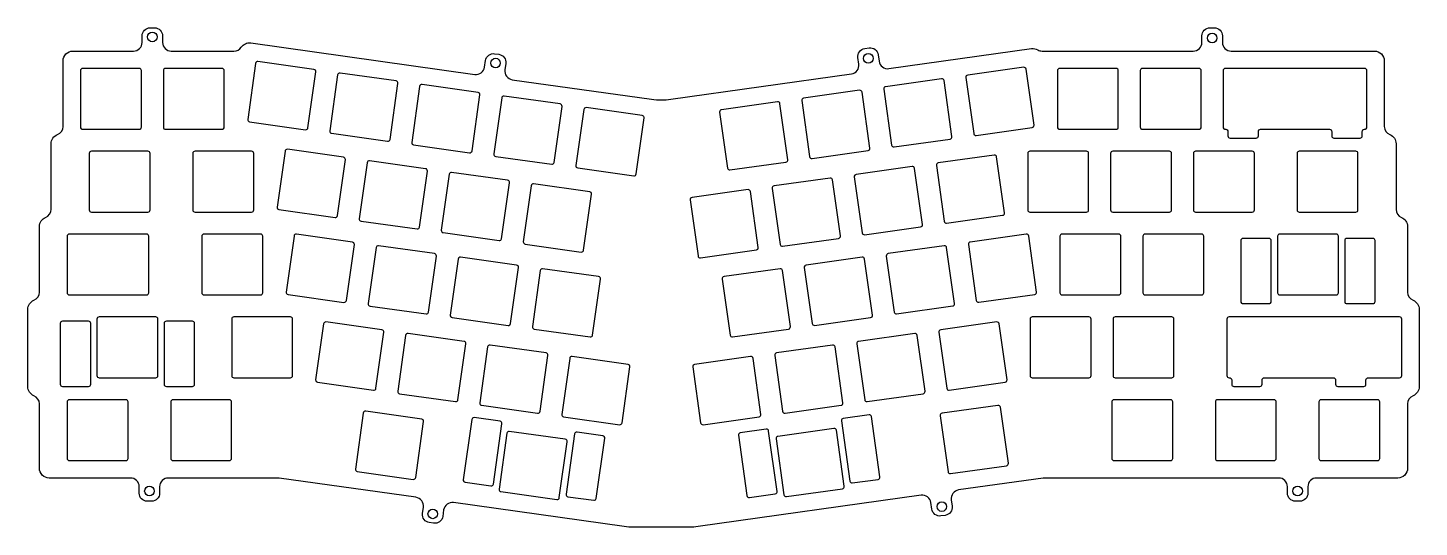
# Model space of a CAD drawing. Header units: millimetres. Extents: x -234 to 86, y -11 to 104.
import ezdxf

# ---------------------------------------------------------------- set-up
doc = ezdxf.new("R2010")
doc.units = ezdxf.units.MM
doc.layers.get('0').update_dxf_attribs({"linetype": 'CONTINUOUS'})

msp = doc.modelspace()

# ---------------------------------------------------------------- linework, layer by layer
for points in [[(-225.62, 80.87), (-225.62, 95.95, -0.414214), (-223.37, 98.2), (-209.44, 98.2, 0.414214), (-207.44, 100.2), (-207.44, 101.7, -0.414214), (-205.59, 103.55), (-204.59, 103.55, -0.414214), (-202.74, 101.7), (-202.74, 100.2, 0.414214), (-200.74, 98.2), (-186.33, 98.2, 0.250549), (-184.67, 99.09, -0.28799), (-182.48, 100.07), (-130.96, 92.83, 0.414214), (-128.7, 94.53), (-128.49, 96.01, -0.414214), (-126.41, 97.59), (-125.42, 97.45, -0.414214), (-123.84, 95.36), (-124.05, 93.88, 0.414214), (-122.35, 91.62), (-90.33, 87.12, 0.069927), (-85.87, 87.12), (-44.38, 92.95, 0.414214), (-42.68, 95.21), (-42.89, 96.69, -0.414214), (-41.31, 98.78), (-40.32, 98.92, -0.414214), (-38.23, 97.35), (-38.03, 95.86, 0.414214), (-35.77, 94.16), (-3, 98.76, -0.169141), (-1.55, 98.47, 0.133432), (-0.54, 98.2), (34.2, 98.2, 0.414214), (36.2, 100.2), (36.2, 101.7, -0.414214), (38.05, 103.55), (39.05, 103.55, -0.414214), (40.9, 101.7), (40.9, 100.2, 0.414214), (42.9, 98.2), (75.87, 98.2, -0.414214), (78.12, 95.95), (78.12, 80.86, 0.308869), (79.4, 79, -0.308869), (80.83, 76.9), (80.83, 61.79, 0.304877), (82.07, 59.93, -0.304877), (83.47, 57.85), (83.47, 42.74, 0.306026), (84.73, 40.89, -0.306026), (86.14, 38.8), (86.14, 20.99, -0.306026), (84.73, 18.91, 0.306026), (83.47, 17.05), (83.47, 2.25, -0.414214), (81.22, 0), (62.54, 0, 0.414214), (60.54, -2), (60.54, -3.5, -0.414214), (58.69, -5.35), (57.69, -5.35, -0.414214), (55.84, -3.5), (55.84, -2, 0.414214), (53.84, 0), (0, 0, 0.034921), (-0.28, -0.02), (-19.74, -2.75, 0.414214), (-21.44, -5.01), (-21.24, -6.5, -0.414214), (-22.81, -8.59), (-23.8, -8.73, -0.414214), (-25.89, -7.15), (-26.1, -5.67, 0.414214), (-28.36, -3.97), (-79.6, -11.17, -0.034921), (-81.69, -11.31), (-94.51, -11.31, -0.034921), (-96.6, -11.17), (-135.87, -5.65, 0.414214), (-138.13, -7.35), (-138.34, -8.84, -0.414214), (-140.43, -10.41), (-141.42, -10.27, -0.414214), (-142.99, -8.18), (-142.78, -6.7, 0.414214), (-144.49, -4.44), (-175.92, -0.02, 0.034921), (-176.2, 0), (-201.42, 0, 0.414214), (-203.42, -2), (-203.42, -3.5, -0.414214), (-205.27, -5.35), (-206.27, -5.35, -0.414214), (-208.12, -3.5), (-208.12, -2, 0.414214), (-210.12, 0), (-228.81, 0, -0.414214), (-231.06, 2.25), (-231.06, 17.05, 0.305977), (-232.31, 18.91, -0.305977), (-233.72, 20.99), (-233.72, 38.8, -0.305977), (-232.31, 40.89, 0.305977), (-231.06, 42.74), (-231.06, 57.85, -0.30848), (-229.63, 59.94, 0.30848), (-228.36, 61.81), (-228.36, 76.9, -0.311683), (-226.91, 79, 0.311683)], [(-208.12, 80.2, 0.414214), (-207.62, 80.7), (-207.62, 93.7, 0.414214), (-208.12, 94.2), (-221.12, 94.2, 0.414214), (-221.62, 93.7), (-221.62, 80.7, 0.414214), (-221.12, 80.2)], [(-189.07, 94.2), (-202.07, 94.2, 0.414214), (-202.57, 93.7), (-202.57, 80.7, 0.414214), (-202.07, 80.2), (-189.07, 80.2, 0.414214), (-188.57, 80.7), (-188.57, 93.7, 0.414214)], [(-169.88, 80.12, 0.414214), (-169.32, 80.55), (-167.51, 93.42, 0.414214), (-167.94, 93.98), (-180.81, 95.79, 0.414214), (-181.37, 95.37), (-183.18, 82.49, 0.414214), (-182.76, 81.93)], [(-163.89, 79.28), (-151.02, 77.47, 0.414214), (-150.46, 77.89), (-148.65, 90.77, 0.414214), (-149.07, 91.33), (-161.95, 93.14, 0.414214), (-162.51, 92.72), (-164.32, 79.84, 0.414214)], [(-4.22, 94.05, 0.414214), (-4.78, 94.47), (-17.66, 92.66, 0.414214), (-18.08, 92.1), (-16.27, 79.23, 0.414214), (-15.71, 78.8), (-2.84, 80.61, 0.414214), (-2.41, 81.17)], [(2.97, 93.7), (2.97, 80.7, 0.414214), (3.47, 80.2), (16.47, 80.2, 0.414214), (16.97, 80.7), (16.97, 93.7, 0.414214), (16.47, 94.2), (3.47, 94.2, 0.414214)], [(35.52, 94.2), (22.52, 94.2, 0.414214), (22.02, 93.7), (22.02, 80.7, 0.414214), (22.52, 80.2), (35.52, 80.2, 0.414214), (36.02, 80.7), (36.02, 93.7, 0.414214)], [(66.54, 78.2), (72.54, 78.2, 0.414214), (73.04, 78.7), (73.04, 79.7, -0.414214), (73.54, 80.2), (73.62, 80.2, 0.414214), (74.12, 80.7), (74.12, 93.7, 0.414214), (73.62, 94.2), (41.57, 94.2, 0.414214), (41.07, 93.7), (41.07, 80.7, 0.414214), (41.57, 80.2), (41.66, 80.2, -0.414214), (42.16, 79.7), (42.16, 78.7, 0.414214), (42.66, 78.2), (48.66, 78.2, 0.414214), (49.16, 78.7), (49.16, 79.7, -0.414214), (49.66, 80.2), (65.54, 80.2, -0.414214), (66.04, 79.7), (66.04, 78.7, 0.414214)], [(-130.21, 88.68), (-143.08, 90.49, 0.414214), (-143.65, 90.07), (-145.45, 77.19, 0.414214), (-145.03, 76.63), (-132.16, 74.82, 0.414214), (-131.59, 75.24), (-129.78, 88.12, 0.414214)], [(-36.52, 90.01, 0.414214), (-36.95, 89.45), (-35.14, 76.57, 0.414214), (-34.57, 76.15), (-21.7, 77.96, 0.414214), (-21.28, 78.52), (-23.08, 91.4, 0.414214), (-23.65, 91.82)], [(-126.59, 74.54, 0.414214), (-126.16, 73.98), (-113.29, 72.17, 0.414214), (-112.73, 72.59), (-110.92, 85.47, 0.414214), (-111.34, 86.03), (-124.22, 87.84, 0.414214), (-124.78, 87.41)], [(-59, 73.22), (-60.81, 86.09, 0.414214), (-61.38, 86.52), (-74.25, 84.71, 0.414214), (-74.68, 84.15), (-72.87, 71.27, 0.414214), (-72.3, 70.85), (-59.43, 72.66, 0.414214)], [(-40.57, 75.31, 0.414214), (-40.14, 75.87), (-41.95, 88.74, 0.414214), (-42.51, 89.17), (-55.39, 87.36, 0.414214), (-55.81, 86.8), (-54, 73.92, 0.414214), (-53.44, 73.5)], [(-107.3, 71.32), (-94.43, 69.52, 0.414214), (-93.86, 69.94), (-92.05, 82.81, 0.414214), (-92.48, 83.38), (-105.35, 85.19, 0.414214), (-105.92, 84.76), (-107.73, 71.89, 0.414214)], [(-205.6, 74.65, 0.414214), (-206.1, 75.15), (-219.1, 75.15, 0.414214), (-219.6, 74.65), (-219.6, 61.65, 0.414214), (-219.1, 61.15), (-206.1, 61.15, 0.414214), (-205.6, 61.65)], [(-195.29, 61.15), (-182.29, 61.15, 0.414214), (-181.79, 61.65), (-181.79, 74.65, 0.414214), (-182.29, 75.15), (-195.29, 75.15, 0.414214), (-195.79, 74.65), (-195.79, 61.65, 0.414214)], [(-176.4, 62.3, 0.414214), (-175.98, 61.74), (-163.1, 59.93, 0.414214), (-162.54, 60.36), (-160.73, 73.23, 0.414214), (-161.16, 73.79), (-174.03, 75.6, 0.414214), (-174.59, 75.18)], [(-24.86, 71.91), (-23.06, 59.04, 0.414214), (-22.49, 58.61), (-9.62, 60.42, 0.414214), (-9.19, 60.98), (-11, 73.86, 0.414214), (-11.57, 74.28), (-24.44, 72.47, 0.414214)], [(-3.85, 61.65, 0.414214), (-3.35, 61.15), (9.65, 61.15, 0.414214), (10.15, 61.65), (10.15, 74.65, 0.414214), (9.65, 75.15), (-3.35, 75.15, 0.414214), (-3.85, 74.65)], [(29.2, 61.65), (29.2, 74.65, 0.414214), (28.7, 75.15), (15.7, 75.15, 0.414214), (15.2, 74.65), (15.2, 61.65, 0.414214), (15.7, 61.15), (28.7, 61.15, 0.414214)], [(34.75, 75.15, 0.414214), (34.25, 74.65), (34.25, 61.65, 0.414214), (34.75, 61.15), (47.75, 61.15, 0.414214), (48.25, 61.65), (48.25, 74.65, 0.414214), (47.75, 75.15)], [(71.57, 61.15, 0.414214), (72.07, 61.65), (72.07, 74.65, 0.414214), (71.57, 75.15), (58.57, 75.15, 0.414214), (58.07, 74.65), (58.07, 61.65, 0.414214), (58.57, 61.15)], [(-157.54, 59.65, 0.414214), (-157.11, 59.09), (-144.24, 57.28, 0.414214), (-143.67, 57.7), (-141.87, 70.58, 0.414214), (-142.29, 71.14), (-155.16, 72.95, 0.414214), (-155.73, 72.53)], [(-29.87, 71.21, 0.414214), (-30.43, 71.63), (-43.3, 69.82, 0.414214), (-43.73, 69.26), (-41.92, 56.38, 0.414214), (-41.36, 55.96), (-28.48, 57.77, 0.414214), (-28.06, 58.33)], [(-138.67, 57, 0.414214), (-138.25, 56.44), (-125.37, 54.63, 0.414214), (-124.81, 55.05), (-123, 67.93, 0.414214), (-123.43, 68.49), (-136.3, 70.3, 0.414214), (-136.86, 69.88)], [(-104.56, 65.84), (-117.44, 67.65, 0.414214), (-118, 67.22), (-119.81, 54.35, 0.414214), (-119.38, 53.79), (-106.51, 51.98, 0.414214), (-105.95, 52.4), (-104.14, 65.28, 0.414214)], [(-62.59, 66.61), (-60.78, 53.73, 0.414214), (-60.22, 53.31), (-47.35, 55.12, 0.414214), (-46.92, 55.68), (-48.73, 68.55, 0.414214), (-49.29, 68.98), (-62.17, 67.17, 0.414214)], [(-79.08, 50.66), (-66.21, 52.47, 0.414214), (-65.79, 53.03), (-67.59, 65.9, 0.414214), (-68.16, 66.33), (-81.03, 64.52, 0.414214), (-81.46, 63.96), (-79.65, 51.08, 0.414214)], [(-224.18, 56.1, 0.414214), (-224.68, 55.6), (-224.68, 42.6, 0.414214), (-224.18, 42.1), (-206.42, 42.1, 0.414214), (-205.92, 42.6), (-205.92, 55.6, 0.414214), (-206.42, 56.1)], [(-179.72, 55.6, 0.414214), (-180.22, 56.1), (-193.22, 56.1, 0.414214), (-193.72, 55.6), (-193.72, 42.6, 0.414214), (-193.22, 42.1), (-180.22, 42.1, 0.414214), (-179.72, 42.6)], [(-159.09, 54.27), (-171.96, 56.08, 0.414214), (-172.53, 55.65), (-174.34, 42.78, 0.414214), (-173.91, 42.21), (-161.04, 40.4, 0.414214), (-160.47, 40.83), (-158.66, 53.7, 0.414214)], [(-15.12, 40.41), (-2.25, 42.22, 0.414214), (-1.82, 42.78), (-3.63, 55.66, 0.414214), (-4.2, 56.08), (-17.07, 54.27, 0.414214), (-17.5, 53.71), (-15.69, 40.83, 0.414214)], [(17.06, 56.1), (4.06, 56.1, 0.414214), (3.56, 55.6), (3.56, 42.6, 0.414214), (4.06, 42.1), (17.06, 42.1, 0.414214), (17.56, 42.6), (17.56, 55.6, 0.414214)], [(36.61, 55.6, 0.414214), (36.11, 56.1), (23.11, 56.1, 0.414214), (22.61, 55.6), (22.61, 42.6, 0.414214), (23.11, 42.1), (36.11, 42.1, 0.414214), (36.61, 42.6)], [(45.13, 54.6), (45.13, 40.6, 0.414214), (45.63, 40.1), (51.63, 40.1, 0.414214), (52.13, 40.6), (52.13, 54.6, 0.414214), (51.63, 55.1), (45.63, 55.1, 0.414214)], [(54.07, 42.1), (67.07, 42.1, 0.414214), (67.57, 42.6), (67.57, 55.6, 0.414214), (67.07, 56.1), (54.07, 56.1, 0.414214), (53.57, 55.6), (53.57, 42.6, 0.414214)], [(75.51, 55.1), (69.51, 55.1, 0.414214), (69.01, 54.6), (69.01, 40.6, 0.414214), (69.51, 40.1), (75.51, 40.1, 0.414214), (76.01, 40.6), (76.01, 54.6, 0.414214)], [(-141.61, 38.18), (-139.8, 51.05, 0.414214), (-140.23, 51.62), (-153.1, 53.42, 0.414214), (-153.66, 53), (-155.47, 40.13, 0.414214), (-155.05, 39.56), (-142.17, 37.75, 0.414214)], [(-20.69, 40.13), (-22.5, 53, 0.414214), (-23.06, 53.43), (-35.94, 51.62, 0.414214), (-36.36, 51.06), (-34.55, 38.18, 0.414214), (-33.99, 37.76), (-21.11, 39.57, 0.414214)], [(-134.23, 50.77, 0.414214), (-134.8, 50.35), (-136.61, 37.47, 0.414214), (-136.18, 36.91), (-123.31, 35.1, 0.414214), (-122.74, 35.53), (-120.94, 48.4, 0.414214), (-121.36, 48.96)], [(-102.07, 45.75, 0.414214), (-102.5, 46.31), (-115.37, 48.12, 0.414214), (-115.93, 47.7), (-117.74, 34.82, 0.414214), (-117.32, 34.26), (-104.45, 32.45, 0.414214), (-103.88, 32.87)], [(-60.79, 48.13), (-73.67, 46.32, 0.414214), (-74.09, 45.75), (-72.28, 32.88, 0.414214), (-71.72, 32.45), (-58.84, 34.26, 0.414214), (-58.42, 34.83), (-60.23, 47.7, 0.414214)], [(-55.23, 48.4), (-53.42, 35.53, 0.414214), (-52.85, 35.11), (-39.98, 36.91, 0.414214), (-39.55, 37.48), (-41.36, 50.35, 0.414214), (-41.93, 50.78), (-54.8, 48.97, 0.414214)], [(-226.26, 21.55, 0.414214), (-225.76, 21.05), (-219.76, 21.05, 0.414214), (-219.26, 21.55), (-219.26, 35.55, 0.414214), (-219.76, 36.05), (-225.76, 36.05, 0.414214), (-226.26, 35.55)], [(-217.32, 37.05, 0.414214), (-217.82, 36.55), (-217.82, 23.55, 0.414214), (-217.32, 23.05), (-204.32, 23.05, 0.414214), (-203.82, 23.55), (-203.82, 36.55, 0.414214), (-204.32, 37.05)], [(-201.88, 36.05, 0.414214), (-202.38, 35.55), (-202.38, 21.55, 0.414214), (-201.88, 21.05), (-195.88, 21.05, 0.414214), (-195.38, 21.55), (-195.38, 35.55, 0.414214), (-195.88, 36.05)], [(-186.86, 36.55), (-186.86, 23.55, 0.414214), (-186.36, 23.05), (-173.36, 23.05, 0.414214), (-172.86, 23.55), (-172.86, 36.55, 0.414214), (-173.36, 37.05), (-186.36, 37.05, 0.414214)], [(-167.13, 22.02), (-154.26, 20.21, 0.414214), (-153.69, 20.64), (-151.88, 33.51, 0.414214), (-152.31, 34.08), (-165.18, 35.89, 0.414214), (-165.75, 35.46), (-167.56, 22.59, 0.414214)], [(-21.9, 20.22), (-9.03, 22.03, 0.414214), (-8.61, 22.59), (-10.41, 35.47, 0.414214), (-10.98, 35.89), (-23.85, 34.08, 0.414214), (-24.28, 33.52), (-22.47, 20.64, 0.414214)], [(-3.3, 36.55), (-3.3, 23.55, 0.414214), (-2.8, 23.05), (10.2, 23.05, 0.414214), (10.7, 23.55), (10.7, 36.55, 0.414214), (10.2, 37.05), (-2.8, 37.05, 0.414214)], [(16.25, 23.05), (29.25, 23.05, 0.414214), (29.75, 23.55), (29.75, 36.55, 0.414214), (29.25, 37.05), (16.25, 37.05, 0.414214), (15.75, 36.55), (15.75, 23.55, 0.414214)], [(43.03, 21.55, 0.414214), (43.53, 21.05), (49.53, 21.05, 0.414214), (50.03, 21.55), (50.03, 22.55, -0.414214), (50.53, 23.05), (66.41, 23.05, -0.414214), (66.91, 22.55), (66.91, 21.55, 0.414214), (67.41, 21.05), (73.41, 21.05, 0.414214), (73.91, 21.55), (73.91, 22.55, -0.414214), (74.41, 23.05), (81.64, 23.05, 0.414214), (82.14, 23.55), (82.14, 36.55, 0.414214), (81.64, 37.05), (42.44, 37.05, 0.414214), (41.94, 36.55), (41.94, 23.55, 0.414214), (42.44, 23.05), (42.53, 23.05, -0.414214), (43.03, 22.55)], [(-135.39, 17.56, 0.414214), (-134.83, 17.99), (-133.02, 30.86, 0.414214), (-133.44, 31.43), (-146.32, 33.23, 0.414214), (-146.88, 32.81), (-148.69, 19.94, 0.414214), (-148.27, 19.37)], [(-27.47, 19.94), (-29.28, 32.81, 0.414214), (-29.84, 33.24), (-42.72, 31.43, 0.414214), (-43.14, 30.87), (-41.33, 17.99, 0.414214), (-40.77, 17.57), (-27.9, 19.38, 0.414214)], [(-116.53, 14.91, 0.414214), (-115.96, 15.34), (-114.15, 28.21, 0.414214), (-114.58, 28.77), (-127.45, 30.58, 0.414214), (-128.02, 30.16), (-129.83, 17.28, 0.414214), (-129.4, 16.72)], [(-46.33, 17.29), (-48.14, 30.16, 0.414214), (-48.71, 30.59), (-61.58, 28.78, 0.414214), (-62.01, 28.21), (-60.2, 15.34, 0.414214), (-59.63, 14.92), (-46.76, 16.72, 0.414214)], [(-110.96, 14.63, 0.414214), (-110.54, 14.07), (-97.66, 12.26, 0.414214), (-97.1, 12.68), (-95.29, 25.56, 0.414214), (-95.72, 26.12), (-108.59, 27.93, 0.414214), (-109.15, 27.51)], [(-80.87, 25.56), (-79.06, 12.69, 0.414214), (-78.5, 12.26), (-65.62, 14.07, 0.414214), (-65.2, 14.64), (-67.01, 27.51, 0.414214), (-67.57, 27.94), (-80.45, 26.13, 0.414214)], [(-211.18, 18), (-224.18, 18, 0.414214), (-224.68, 17.5), (-224.68, 4.5, 0.414214), (-224.18, 4), (-211.18, 4, 0.414214), (-210.68, 4.5), (-210.68, 17.5, 0.414214)], [(-186.87, 17.5, 0.414214), (-187.37, 18), (-200.37, 18, 0.414214), (-200.87, 17.5), (-200.87, 4.5, 0.414214), (-200.37, 4), (-187.37, 4, 0.414214), (-186.87, 4.5)], [(-23.99, 14.32), (-22.18, 1.45, 0.414214), (-21.61, 1.02), (-8.74, 2.83, 0.414214), (-8.31, 3.4), (-10.12, 16.27, 0.414214), (-10.69, 16.69), (-23.56, 14.89, 0.414214)], [(15.97, 4), (28.97, 4, 0.414214), (29.47, 4.5), (29.47, 17.5, 0.414214), (28.97, 18), (15.97, 18, 0.414214), (15.47, 17.5), (15.47, 4.5, 0.414214)], [(52.78, 18), (39.78, 18, 0.414214), (39.28, 17.5), (39.28, 4.5, 0.414214), (39.78, 4), (52.78, 4, 0.414214), (53.28, 4.5), (53.28, 17.5, 0.414214)], [(63.09, 4.5, 0.414214), (63.59, 4), (76.59, 4, 0.414214), (77.09, 4.5), (77.09, 17.5, 0.414214), (76.59, 18), (63.59, 18, 0.414214), (63.09, 17.5)], [(-144.55, 0.12), (-142.74, 12.99, 0.414214), (-143.17, 13.55), (-156.04, 15.36, 0.414214), (-156.61, 14.94), (-158.42, 2.07, 0.414214), (-157.99, 1.5), (-145.12, -0.31, 0.414214)], [(-133.2, -0.97), (-127.26, -1.81, 0.414214), (-126.69, -1.38), (-124.74, 12.48, 0.414214), (-125.17, 13.04), (-131.11, 13.88, 0.414214), (-131.67, 13.45), (-133.62, -0.41, 0.414214)], [(-46.7, 13.15), (-44.75, -0.72, 0.414214), (-44.19, -1.14), (-38.25, -0.31, 0.414214), (-37.82, 0.26), (-39.77, 14.12, 0.414214), (-40.34, 14.55), (-46.28, 13.71, 0.414214)], [(-109.73, 8.35, 0.414214), (-110.16, 8.92), (-123.03, 10.72, 0.414214), (-123.6, 10.3), (-125.4, -2.57, 0.414214), (-124.98, -3.14), (-112.11, -4.95, 0.414214), (-111.54, -4.52)], [(-103.61, -5.13, 0.414214), (-103.04, -4.71), (-101.1, 9.16, 0.414214), (-101.52, 9.72), (-107.46, 10.56, 0.414214), (-108.03, 10.13), (-109.98, -3.73, 0.414214), (-109.55, -4.3)], [(-63.98, 11.22), (-69.93, 10.39, 0.414214), (-70.35, 9.82), (-68.4, -4.04, 0.414214), (-67.84, -4.47), (-61.9, -3.63, 0.414214), (-61.47, -3.07), (-63.42, 10.8, 0.414214)], [(-61.71, 9.02), (-59.91, -3.86, 0.414214), (-59.34, -4.28), (-46.47, -2.47, 0.414214), (-46.04, -1.91), (-47.85, 10.97, 0.414214), (-48.42, 11.39), (-61.29, 9.58, 0.414214)]]:
    msp.add_lwpolyline(points, format="xyb", close=True)
for centre in [(-205.09, 101.45), (38.55, 101.2), (-126.2, 95.44), (-40.49, 96.52), (-205.77, -3), (58.19, -3), (-23.6, -6.58), (-140.63, -8.26)]:
    msp.add_circle(centre, 1.1)

doc.saveas('drawing.dxf')
